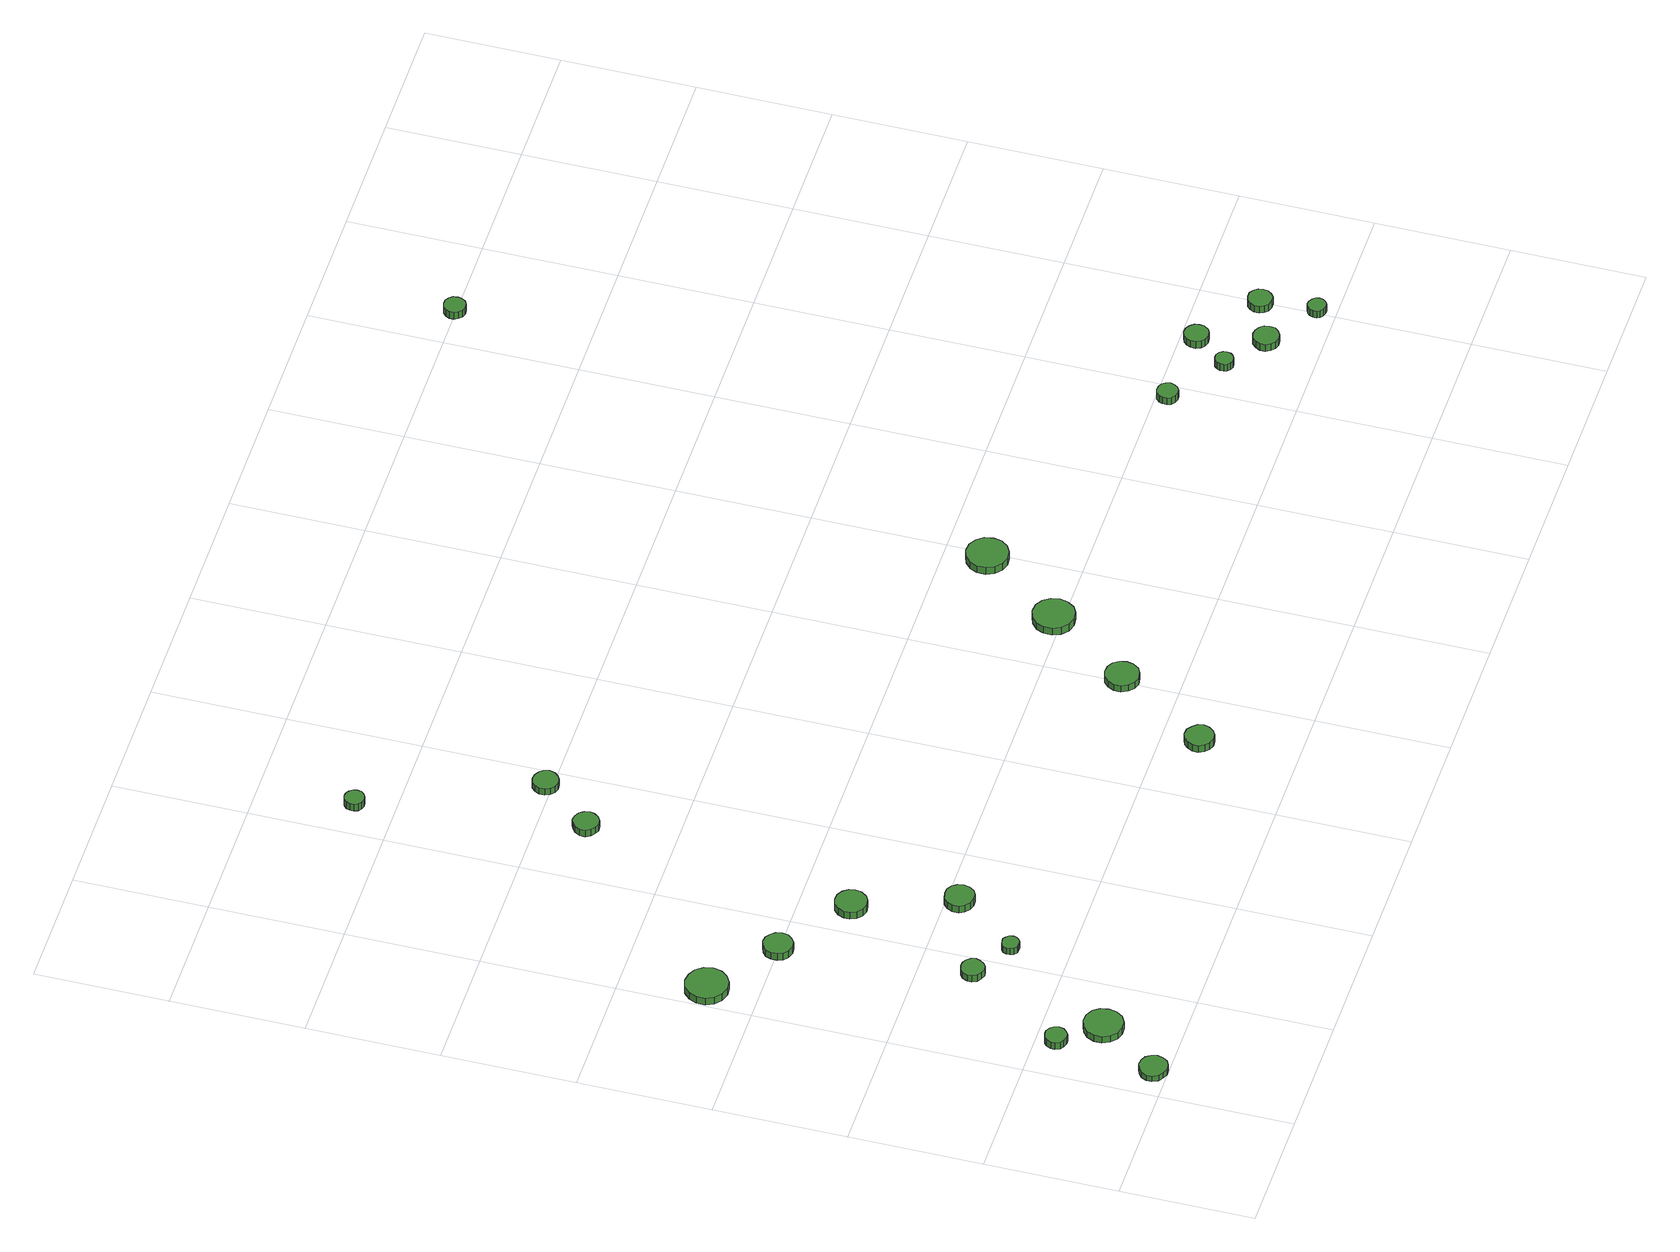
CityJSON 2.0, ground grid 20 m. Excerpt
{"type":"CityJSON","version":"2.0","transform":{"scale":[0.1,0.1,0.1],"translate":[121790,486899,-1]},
"CityObjects":{
"tree1":{"type":"SolitaryVegetationObject","attributes":{"function":"something"},"geometry":[{"type":"MultiSurface","lod":"1","boundaries":[[[0,1,2,3,4,5,6,7,8,9,10,11,12,13,14]],[[15,16,17,18,19,20,21,22,23,24,25,26,27,28,29]],[[0,29,28,1]],[[1,28,27,2]],[[2,27,26,3]],[[3,26,25,4]],[[4,25,24,5]],[[5,24,23,6]],[[6,23,22,7]],[[7,22,21,8]],[[8,21,20,9]],[[9,20,19,10]],[[10,19,18,11]],[[11,18,17,12]],[[12,17,16,13]],[[13,16,15,14]],[[14,15,29,0]]]}]},
"tree2":{"type":"SolitaryVegetationObject","attributes":{"function":"something"},"geometry":[{"type":"MultiSurface","lod":"1","boundaries":[[[30,31,32,33,34,35,36,37,38,39,40,41,42,43,44]],[[45,46,47,48,49,50,51,52,53,54,55,56,57,58,59]],[[30,59,58,31]],[[31,58,57,32]],[[32,57,56,33]],[[33,56,55,34]],[[34,55,54,35]],[[35,54,53,36]],[[36,53,52,37]],[[37,52,51,38]],[[38,51,50,39]],[[39,50,49,40]],[[40,49,48,41]],[[41,48,47,42]],[[42,47,46,43]],[[43,46,45,44]],[[44,45,59,30]]]}]},
"tree3":{"type":"SolitaryVegetationObject","attributes":{"function":"something"},"geometry":[{"type":"MultiSurface","lod":"1","boundaries":[[[60,61,62,63,64,65,66,67,68,69,70,71,72,73,74]],[[75,76,77,78,79,80,81,82,83,84,85,86,87,88,89]],[[60,89,88,61]],[[61,88,87,62]],[[62,87,86,63]],[[63,86,85,64]],[[64,85,84,65]],[[65,84,83,66]],[[66,83,82,67]],[[67,82,81,68]],[[68,81,80,69]],[[69,80,79,70]],[[70,79,78,71]],[[71,78,77,72]],[[72,77,76,73]],[[73,76,75,74]],[[74,75,89,60]]]}]},
"tree4":{"type":"SolitaryVegetationObject","attributes":{"function":"something"},"geometry":[{"type":"MultiSurface","lod":"1","boundaries":[[[90,91,92,93,94,95,96,97,98,99,100,101,102,103,104]],[[105,106,107,108,109,110,111,112,113,114,115,116,117,118,119]],[[90,119,118,91]],[[91,118,117,92]],[[92,117,116,93]],[[93,116,115,94]],[[94,115,114,95]],[[95,114,113,96]],[[96,113,112,97]],[[97,112,111,98]],[[98,111,110,99]],[[99,110,109,100]],[[100,109,108,101]],[[101,108,107,102]],[[102,107,106,103]],[[103,106,105,104]],[[104,105,119,90]]]}]},
"tree5":{"type":"SolitaryVegetationObject","attributes":{"function":"something"},"geometry":[{"type":"MultiSurface","lod":"1","boundaries":[[[120,121,122,123,124,125,126,127,128,129,130,131,132,133,134]],[[135,136,137,138,139,140,141,142,143,144,145,146,147,148,149]],[[120,149,148,121]],[[121,148,147,122]],[[122,147,146,123]],[[123,146,145,124]],[[124,145,144,125]],[[125,144,143,126]],[[126,143,142,127]],[[127,142,141,128]],[[128,141,140,129]],[[129,140,139,130]],[[130,139,138,131]],[[131,138,137,132]],[[132,137,136,133]],[[133,136,135,134]],[[134,135,149,120]]]}]},
"tree6":{"type":"SolitaryVegetationObject","attributes":{"function":"something"},"geometry":[{"type":"MultiSurface","lod":"1","boundaries":[[[150,151,152,153,154,155,156,157,158,159,160,161,162,163,164]],[[165,166,167,168,169,170,171,172,173,174,175,176,177,178,179]],[[150,179,178,151]],[[151,178,177,152]],[[152,177,176,153]],[[153,176,175,154]],[[154,175,174,155]],[[155,174,173,156]],[[156,173,172,157]],[[157,172,171,158]],[[158,171,170,159]],[[159,170,169,160]],[[160,169,168,161]],[[161,168,167,162]],[[162,167,166,163]],[[163,166,165,164]],[[164,165,179,150]]]}]},
"tree7":{"type":"SolitaryVegetationObject","attributes":{"function":"something"},"geometry":[{"type":"MultiSurface","lod":"1","boundaries":[[[180,181,182,183,184,185,186,187,188,189,190,191,192,193,194]],[[195,196,197,198,199,200,201,202,203,204,205,206,207,208,209]],[[180,209,208,181]],[[181,208,207,182]],[[182,207,206,183]],[[183,206,205,184]],[[184,205,204,185]],[[185,204,203,186]],[[186,203,202,187]],[[187,202,201,188]],[[188,201,200,189]],[[189,200,199,190]],[[190,199,198,191]],[[191,198,197,192]],[[192,197,196,193]],[[193,196,195,194]],[[194,195,209,180]]]}]},
"tree8":{"type":"SolitaryVegetationObject","attributes":{"function":"something"},"geometry":[{"type":"MultiSurface","lod":"1","boundaries":[[[210,211,212,213,214,215,216,217,218,219,220,221,222,223,224]],[[225,226,227,228,229,230,231,232,233,234,235,236,237,238,239]],[[210,239,238,211]],[[211,238,237,212]],[[212,237,236,213]],[[213,236,235,214]],[[214,235,234,215]],[[215,234,233,216]],[[216,233,232,217]],[[217,232,231,218]],[[218,231,230,219]],[[219,230,229,220]],[[220,229,228,221]],[[221,228,227,222]],[[222,227,226,223]],[[223,226,225,224]],[[224,225,239,210]]]}]},
"tree9":{"type":"SolitaryVegetationObject","attributes":{"function":"something"},"geometry":[{"type":"MultiSurface","lod":"1","boundaries":[[[240,241,242,243,244,245,246,247,248,249,250,251,252,253,254]],[[255,256,257,258,259,260,261,262,263,264,265,266,267,268,269]],[[240,269,268,241]],[[241,268,267,242]],[[242,267,266,243]],[[243,266,265,244]],[[244,265,264,245]],[[245,264,263,246]],[[246,263,262,247]],[[247,262,261,248]],[[248,261,260,249]],[[249,260,259,250]],[[250,259,258,251]],[[251,258,257,252]],[[252,257,256,253]],[[253,256,255,254]],[[254,255,269,240]]]}]},
"tree10":{"type":"SolitaryVegetationObject","attributes":{"function":"something"},"geometry":[{"type":"MultiSurface","lod":"1","boundaries":[[[270,271,272,273,274,275,276,277,278,279,280,281,282,283,284]],[[285,286,287,288,289,290,291,292,293,294,295,296,297,298,299]],[[270,299,298,271]],[[271,298,297,272]],[[272,297,296,273]],[[273,296,295,274]],[[274,295,294,275]],[[275,294,293,276]],[[276,293,292,277]],[[277,292,291,278]],[[278,291,290,279]],[[279,290,289,280]],[[280,289,288,281]],[[281,288,287,282]],[[282,287,286,283]],[[283,286,285,284]],[[284,285,299,270]]]}]},
"tree11":{"type":"SolitaryVegetationObject","attributes":{"function":"something"},"geometry":[{"type":"MultiSurface","lod":"1","boundaries":[[[300,301,302,303,304,305,306,307,308,309,310,311,312,313,314]],[[315,316,317,318,319,320,321,322,323,324,325,326,327,328,329]],[[300,329,328,301]],[[301,328,327,302]],[[302,327,326,303]],[[303,326,325,304]],[[304,325,324,305]],[[305,324,323,306]],[[306,323,322,307]],[[307,322,321,308]],[[308,321,320,309]],[[309,320,319,310]],[[310,319,318,311]],[[311,318,317,312]],[[312,317,316,313]],[[313,316,315,314]],[[314,315,329,300]]]}]},
"tree12":{"type":"SolitaryVegetationObject","attributes":{"function":"something"},"geometry":[{"type":"MultiSurface","lod":"1","boundaries":[[[330,331,332,333,334,335,336,337,338,339,340,341,342,343,344]],[[345,346,347,348,349,350,351,352,353,354,355,356,357,358,359]],[[330,359,358,331]],[[331,358,357,332]],[[332,357,356,333]],[[333,356,355,334]],[[334,355,354,335]],[[335,354,353,336]],[[336,353,352,337]],[[337,352,351,338]],[[338,351,350,339]],[[339,350,349,340]],[[340,349,348,341]],[[341,348,347,342]],[[342,347,346,343]],[[343,346,345,344]],[[344,345,359,330]]]}]},
"tree13":{"type":"SolitaryVegetationObject","attributes":{"function":"something"},"geometry":[{"type":"MultiSurface","lod":"1","boundaries":[[[360,361,362,363,364,365,366,367,368,369,370,371,372,373,374]],[[375,376,377,378,379,380,381,382,383,384,385,386,387,388,389]],[[360,389,388,361]],[[361,388,387,362]],[[362,387,386,363]],[[363,386,385,364]],[[364,385,384,365]],[[365,384,383,366]],[[366,383,382,367]],[[367,382,381,368]],[[368,381,380,369]],[[369,380,379,370]],[[370,379,378,371]],[[371,378,377,372]],[[372,377,376,373]],[[373,376,375,374]],[[374,375,389,360]]]}]},
"tree14":{"type":"SolitaryVegetationObject","attributes":{"function":"something"},"geometry":[{"type":"MultiSurface","lod":"1","boundaries":[[[390,391,392,393,394,395,396,397,398,399,400,401,402,403,404]],[[405,406,407,408,409,410,411,412,413,414,415,416,417,418,419]],[[390,419,418,391]],[[391,418,417,392]],[[392,417,416,393]],[[393,416,415,394]],[[394,415,414,395]],[[395,414,413,396]],[[396,413,412,397]],[[397,412,411,398]],[[398,411,410,399]],[[399,410,409,400]],[[400,409,408,401]],[[401,408,407,402]],[[402,407,406,403]],[[403,406,405,404]],[[404,405,419,390]]]}]},
"tree15":{"type":"SolitaryVegetationObject","attributes":{"function":"something"},"geometry":[{"type":"MultiSurface","lod":"1","boundaries":[[[420,421,422,423,424,425,426,427,428,429,430,431,432,433,434]],[[435,436,437,438,439,440,441,442,443,444,445,446,447,448,449]],[[420,449,448,421]],[[421,448,447,422]],[[422,447,446,423]],[[423,446,445,424]],[[424,445,444,425]],[[425,444,443,426]],[[426,443,442,427]],[[427,442,441,428]],[[428,441,440,429]],[[429,440,439,430]],[[430,439,438,431]],[[431,438,437,432]],[[432,437,436,433]],[[433,436,435,434]],[[434,435,449,420]]]}]},
"tree16":{"type":"SolitaryVegetationObject","attributes":{"function":"something"},"geometry":[{"type":"MultiSurface","lod":"1","boundaries":[[[450,451,452,453,454,455,456,457,458,459,460,461,462,463,464]],[[465,466,467,468,469,470,471,472,473,474,475,476,477,478,479]],[[450,479,478,451]],[[451,478,477,452]],[[452,477,476,453]],[[453,476,475,454]],[[454,475,474,455]],[[455,474,473,456]],[[456,473,472,457]],[[457,472,471,458]],[[458,471,470,459]],[[459,470,469,460]],[[460,469,468,461]],[[461,468,467,462]],[[462,467,466,463]],[[463,466,465,464]],[[464,465,479,450]]]}]},
"tree17":{"type":"SolitaryVegetationObject","attributes":{"function":"something"},"geometry":[{"type":"MultiSurface","lod":"1","boundaries":[[[480,481,482,483,484,485,486,487,488,489,490,491,492,493,494]],[[495,496,497,498,499,500,501,502,503,504,505,506,507,508,509]],[[480,509,508,481]],[[481,508,507,482]],[[482,507,506,483]],[[483,506,505,484]],[[484,505,504,485]],[[485,504,503,486]],[[486,503,502,487]],[[487,502,501,488]],[[488,501,500,489]],[[489,500,499,490]],[[490,499,498,491]],[[491,498,497,492]],[[492,497,496,493]],[[493,496,495,494]],[[494,495,509,480]]]}]},
"tree18":{"type":"SolitaryVegetationObject","attributes":{"function":"something"},"geometry":[{"type":"MultiSurface","lod":"1","boundaries":[[[510,511,512,513,514,515,516,517,518,519,520,521,522,523,524]],[[525,526,527,528,529,530,531,532,533,534,535,536,537,538,539]],[[510,539,538,511]],[[511,538,537,512]],[[512,537,536,513]],[[513,536,535,514]],[[514,535,534,515]],[[515,534,533,516]],[[516,533,532,517]],[[517,532,531,518]],[[518,531,530,519]],[[519,530,529,520]],[[520,529,528,521]],[[521,528,527,522]],[[522,527,526,523]],[[523,526,525,524]],[[524,525,539,510]]]}]},
"tree19":{"type":"SolitaryVegetationObject","attributes":{"function":"something"},"geometry":[{"type":"MultiSurface","lod":"1","boundaries":[[[540,541,542,543,544,545,546,547,548,549,550,551,552,553,554]],[[555,556,557,558,559,560,561,562,563,564,565,566,567,568,569]],[[540,569,568,541]],[[541,568,567,542]],[[542,567,566,543]],[[543,566,565,544]],[[544,565,564,545]],[[545,564,563,546]],[[546,563,562,547]],[[547,562,561,548]],[[548,561,560,549]],[[549,560,559,550]],[[550,559,558,551]],[[551,558,557,552]],[[552,557,556,553]],[[553,556,555,554]],[[554,555,569,540]]]}]},
"tree20":{"type":"SolitaryVegetationObject","attributes":{"function":"something"},"geometry":[{"type":"MultiSurface","lod":"1","boundaries":[[[570,571,572,573,574,575,576,577,578,579,580,581,582,583,584]],[[585,586,587,588,589,590,591,592,593,594,595,596,597,598,599]],[[570,599,598,571]],[[571,598,597,572]],[[572,597,596,573]],[[573,596,595,574]],[[574,595,594,575]],[[575,594,593,576]],[[576,593,592,577]],[[577,592,591,578]],[[578,591,590,579]],[[579,590,589,580]],[[580,589,588,581]],[[581,588,587,582]],[[582,587,586,583]],[[583,586,585,584]],[[584,585,599,570]]]}]},
"tree21":{"type":"SolitaryVegetationObject","attributes":{"function":"something"},"geometry":[{"type":"MultiSurface","lod":"1","boundaries":[[[600,601,602,603,604,605,606,607,608,609,610,611,612,613,614]],[[615,616,617,618,619,620,621,622,623,624,625,626,627,628,629]],[[600,629,628,601]],[[601,628,627,602]],[[602,627,626,603]],[[603,626,625,604]],[[604,625,624,605]],[[605,624,623,606]],[[606,623,622,607]],[[607,622,621,608]],[[608,621,620,609]],[[609,620,619,610]],[[610,619,618,611]],[[611,618,617,612]],[[612,617,616,613]],[[613,616,615,614]],[[614,615,629,600]]]}]},
"tree22":{"type":"SolitaryVegetationObject","attributes":{"function":"something"},"geometry":[{"type":"MultiSurface","lod":"1","boundaries":[[[630,631,632,633,634,635,636,637,638,639,640,641,642,643,644]],[[645,646,647,648,649,650,651,652,653,654,655,656,657,658,659]],[[630,659,658,631]],[[631,658,657,632]],[[632,657,656,633]],[[633,656,655,634]],[[634,655,654,635]],[[635,654,653,636]],[[636,653,652,637]],[[637,652,651,638]],[[638,651,650,639]],[[639,650,649,640]],[[640,649,648,641]],[[641,648,647,642]],[[642,647,646,643]],[[643,646,645,644]],[[644,645,659,630]]]}]},
"tree23":{"type":"SolitaryVegetationObject","attributes":{"function":"something"},"geometry":[{"type":"MultiSurface","lod":"1","boundaries":[[[660,661,662,663,664,665,666,667,668,669,670,671,672,673,674]],[[675,676,677,678,679,680,681,682,683,684,685,686,687,688,689]],[[660,689,688,661]],[[661,688,687,662]],[[662,687,686,663]],[[663,686,685,664]],[[664,685,684,665]],[[665,684,683,666]],[[666,683,682,667]],[[667,682,681,668]],[[668,681,680,669]],[[669,680,679,670]],[[670,679,678,671]],[[671,678,677,672]],[[672,677,676,673]],[[673,676,675,674]],[[674,675,689,660]]]}]}
},
"vertices":[
[71,22,16],[69,31,16],[64,38,16],[56,42,16],[47,43,16],[39,40,16],[32,35,16],[28,26,16],[28,18,16],[32,9,16],[39,4,16],[47,1,16],[56,2,16],[64,6,16],[69,13,16],[69,13,6],[64,6,6],[56,2,6],[47,1,6],[39,4,6],[32,9,6],[28,18,6],[28,26,6],[32,35,6],[39,40,6],[47,43,6],[56,42,6],[64,38,6],[69,31,6],[71,22,6],
[86,171,19],[84,178,19],[80,183,19],[74,187,19],[68,187,19],[61,185,19],[56,181,19],[53,174,19],[53,168,19],[56,161,19],[61,157,19],[68,155,19],[74,155,19],[80,159,19],[84,164,19],[84,164,6],[80,159,6],[74,155,6],[68,155,6],[61,157,6],[56,161,6],[53,168,6],[53,174,6],[56,181,6],[61,185,6],[68,187,6],[74,187,6],[80,183,6],[84,178,6],[86,171,6],
[142,114,17],[140,126,17],[133,136,17],[122,142,17],[110,143,17],[99,139,17],[90,131,17],[85,120,17],[85,108,17],[90,97,17],[99,89,17],[110,85,17],[122,86,17],[133,92,17],[140,102,17],[140,102,5],[133,92,5],[122,86,5],[110,85,5],[99,89,5],[90,97,5],[85,108,5],[85,120,5],[90,131,5],[99,139,5],[110,143,5],[122,142,5],[133,136,5],[140,126,5],[142,114,5],
[66,675,19],[63,688,19],[55,699,19],[44,705,19],[31,707,19],[18,703,19],[8,694,19],[3,682,19],[3,669,19],[8,657,19],[18,648,19],[31,644,19],[44,645,19],[55,652,19],[63,662,19],[63,662,6],[55,652,6],[44,645,6],[31,644,6],[18,648,6],[8,657,6],[3,669,6],[3,682,6],[8,694,6],[18,703,6],[31,707,6],[44,705,6],[55,699,6],[63,688,6],[66,675,6],
[184,322,22],[182,329,22],[178,335,22],[172,338,22],[165,339,22],[158,337,22],[152,332,22],[149,325,22],[149,318,22],[152,311,22],[158,307,22],[165,304,22],[172,305,22],[178,309,22],[182,315,22],[182,315,10],[178,309,10],[172,305,10],[165,304,10],[158,307,10],[152,311,10],[149,318,10],[149,325,10],[152,332,10],[158,337,10],[165,339,10],[172,338,10],[178,335,10],[182,329,10],[184,322,10],
[244,284,21],[243,290,21],[239,294,21],[235,297,21],[230,297,21],[224,296,21],[220,292,21],[218,287,21],[218,282,21],[220,277,21],[224,273,21],[230,272,21],[235,272,21],[239,275,21],[243,279,21],[243,279,9],[239,275,9],[235,272,9],[230,272,9],[224,273,9],[220,277,9],[218,282,9],[218,287,9],[220,292,9],[224,296,9],[230,297,9],[235,297,9],[239,294,9],[243,290,9],[244,284,9],
[159,600,22],[157,609,22],[151,616,22],[144,621,22],[135,622,22],[126,619,22],[119,613,22],[116,605,22],[116,595,22],[119,587,22],[126,581,22],[135,578,22],[144,579,22],[151,584,22],[157,591,22],[157,591,9],[151,584,9],[144,579,9],[135,578,9],[126,581,9],[119,587,9],[116,595,9],[116,605,9],[119,613,9],[126,619,9],[135,622,9],[144,621,9],[151,616,9],[157,609,9],[159,600,9],
[265,523,29],[263,532,29],[257,540,29],[249,545,29],[239,546,29],[229,543,29],[222,536,29],[218,527,29],[218,518,29],[222,509,29],[229,502,29],[239,499,29],[249,500,29],[257,505,29],[263,513,29],[263,513,16],[257,505,16],[249,500,16],[239,499,16],[229,502,16],[222,509,16],[218,518,16],[218,527,16],[222,536,16],[229,543,16],[239,546,16],[249,545,16],[257,540,16],[263,532,16],[265,523,16],
[319,379,27],[317,388,27],[312,395,27],[304,400,27],[295,400,27],[286,398,27],[279,392,27],[275,383,27],[275,374,27],[279,366,27],[286,360,27],[295,357,27],[304,358,27],[312,362,27],[317,370,27],[317,370,14],[312,362,14],[304,358,14],[295,357,14],[286,360,14],[279,366,14],[275,374,14],[275,383,14],[279,392,14],[286,398,14],[295,400,14],[304,400,14],[312,395,14],[317,388,14],[319,379,14],
[321,930,22],[319,938,22],[314,945,22],[307,949,22],[299,950,22],[292,947,22],[286,942,22],[282,934,22],[282,926,22],[286,919,22],[292,914,22],[299,911,22],[307,912,22],[314,916,22],[319,923,22],[319,923,10],[314,916,10],[307,912,10],[299,911,10],[292,914,10],[286,919,10],[282,926,10],[282,934,10],[286,942,10],[292,947,10],[299,950,10],[307,949,10],[314,945,10],[319,938,10],[321,930,10],
[269,1258,25],[268,1264,25],[264,1269,25],[259,1272,25],[253,1273,25],[247,1271,25],[242,1267,25],[240,1261,25],[240,1255,25],[242,1249,25],[247,1245,25],[253,1243,25],[259,1244,25],[264,1247,25],[268,1252,25],[268,1252,12],[264,1247,12],[259,1244,12],[253,1243,12],[247,1245,12],[242,1249,12],[240,1255,12],[240,1261,12],[242,1267,12],[247,1271,12],[253,1273,12],[259,1272,12],[264,1269,12],[268,1264,12],[269,1258,12],
[384,1008,24],[382,1016,24],[377,1022,24],[370,1026,24],[362,1027,24],[355,1025,24],[349,1019,24],[346,1012,24],[346,1004,24],[349,997,24],[355,991,24],[362,989,24],[370,990,24],[377,994,24],[382,1000,24],[382,1000,12],[377,994,12],[370,990,12],[362,989,12],[355,991,12],[349,997,12],[346,1004,12],[346,1012,12],[349,1019,12],[355,1025,12],[362,1027,12],[370,1026,12],[377,1022,12],[382,1016,12],[384,1008,12],
[732,144,22],[730,153,22],[724,160,22],[717,165,22],[708,166,22],[699,163,22],[693,157,22],[689,149,22],[689,140,22],[693,132,22],[699,126,22],[708,123,22],[717,124,22],[724,128,22],[730,136,22],[730,136,9],[724,128,9],[717,124,9],[708,123,9],[699,126,9],[693,132,9],[689,140,9],[689,149,9],[693,157,9],[699,163,9],[708,166,9],[717,165,9],[724,160,9],[730,153,9],[732,144,9],
[824,284,24],[822,294,24],[816,303,24],[807,308,24],[796,309,24],[786,306,24],[779,299,24],[774,289,24],[774,279,24],[779,269,24],[786,262,24],[796,259,24],[807,260,24],[816,265,24],[822,274,24],[822,274,12],[816,265,12],[807,260,12],[796,259,12],[786,262,12],[779,269,12],[774,279,12],[774,289,12],[779,299,12],[786,306,12],[796,309,12],[807,308,12],[816,303,12],[822,294,12],[824,284,12],
[915,409,30],[912,422,30],[905,432,30],[894,439,30],[881,440,30],[869,436,30],[859,427,30],[854,416,30],[854,403,30],[859,391,30],[869,382,30],[881,378,30],[894,380,30],[905,386,30],[912,397,30],[912,397,17],[905,386,17],[894,380,17],[881,378,17],[869,382,17],[859,391,17],[854,403,17],[854,416,17],[859,427,17],[869,436,17],[881,440,17],[894,439,17],[905,432,17],[912,422,17],[915,409,17],
[1002,532,36],[1000,545,36],[992,555,36],[981,562,36],[968,563,36],[956,559,36],[946,550,36],[941,539,36],[941,526,36],[946,514,36],[956,505,36],[968,501,36],[981,503,36],[992,509,36],[1000,519,36],[1000,519,23],[992,509,23],[981,503,23],[968,501,23],[956,505,23],[946,514,23],[941,526,23],[941,539,23],[946,550,23],[956,559,23],[968,563,23],[981,562,23],[992,555,23],[1000,545,23],[1002,532,23],
[1378,379,34],[1376,386,34],[1373,391,34],[1367,394,34],[1360,395,34],[1354,393,34],[1349,388,34],[1347,383,34],[1347,376,34],[1349,370,34],[1354,366,34],[1360,364,34],[1367,364,34],[1373,368,34],[1376,373,34],[1376,373,21],[1373,368,21],[1367,364,21],[1360,364,21],[1354,366,21],[1349,370,21],[1347,376,21],[1347,383,21],[1349,388,21],[1354,393,21],[1360,395,21],[1367,394,21],[1373,391,21],[1376,386,21],[1378,379,21],
[1462,321,33],[1461,326,33],[1458,331,33],[1453,334,33],[1447,334,33],[1442,333,33],[1438,329,33],[1436,324,33],[1436,318,33],[1438,313,33],[1442,309,33],[1447,307,33],[1453,308,33],[1458,311,33],[1461,315,33],[1461,315,20],[1458,311,20],[1453,308,20],[1447,307,20],[1442,309,20],[1438,313,20],[1436,318,20],[1436,324,20],[1438,329,20],[1442,333,20],[1447,334,20],[1453,334,20],[1458,331,20],[1461,326,20],[1462,321,20],
[1530,277,32],[1529,285,32],[1524,291,32],[1517,295,32],[1509,296,32],[1502,294,32],[1496,288,32],[1492,281,32],[1492,273,32],[1496,266,32],[1502,260,32],[1509,258,32],[1517,259,32],[1524,263,32],[1529,269,32],[1529,269,19],[1524,263,19],[1517,259,19],[1509,258,19],[1502,260,19],[1496,266,19],[1492,273,19],[1492,281,19],[1496,288,19],[1502,294,19],[1509,296,19],[1517,295,19],[1524,291,19],[1529,285,19],[1530,277,19],
[1505,373,33],[1504,380,33],[1499,386,33],[1493,390,33],[1485,391,33],[1478,388,33],[1473,383,33],[1470,377,33],[1470,369,33],[1473,362,33],[1478,357,33],[1485,355,33],[1493,356,33],[1499,359,33],[1504,366,33],[1504,366,20],[1499,359,20],[1493,356,20],[1485,355,20],[1478,357,20],[1473,362,20],[1470,369,20],[1470,377,20],[1473,383,20],[1478,388,20],[1485,391,20],[1493,390,20],[1499,386,20],[1504,380,20],[1505,373,20],
[1605,225,32],[1604,231,32],[1600,235,32],[1595,238,32],[1590,239,32],[1584,237,32],[1580,233,32],[1578,228,32],[1578,222,32],[1580,217,32],[1584,214,32],[1590,212,32],[1595,212,32],[1600,215,32],[1604,220,32],[1604,220,19],[1600,215,19],[1595,212,19],[1590,212,19],[1584,214,19],[1580,217,19],[1578,222,19],[1578,228,19],[1580,233,19],[1584,237,19],[1590,239,19],[1595,238,19],[1600,235,19],[1604,231,19],[1605,225,19],
[1600,307,32],[1599,314,32],[1594,320,32],[1588,324,32],[1580,324,32],[1573,322,32],[1568,317,32],[1565,310,32],[1565,303,32],[1568,296,32],[1573,291,32],[1580,289,32],[1588,289,32],[1594,293,32],[1599,299,32],[1599,299,19],[1594,293,19],[1588,289,19],[1580,289,19],[1573,291,19],[1568,296,19],[1565,303,19],[1565,310,19],[1568,317,19],[1573,322,19],[1580,324,19],[1588,324,19],[1594,320,19],[1599,314,19],[1600,307,19],
[1276,1400,25],[1275,1407,25],[1271,1412,25],[1265,1416,25],[1258,1416,25],[1252,1414,25],[1247,1410,25],[1244,1404,25],[1244,1397,25],[1247,1391,25],[1252,1386,25],[1258,1384,25],[1265,1385,25],[1271,1388,25],[1275,1394,25],[1275,1394,12],[1271,1388,12],[1265,1385,12],[1258,1384,12],[1252,1386,12],[1247,1391,12],[1244,1397,12],[1244,1404,12],[1247,1410,12],[1252,1414,12],[1258,1416,12],[1265,1416,12],[1271,1412,12],[1275,1407,12],[1276,1400,12]
]}
